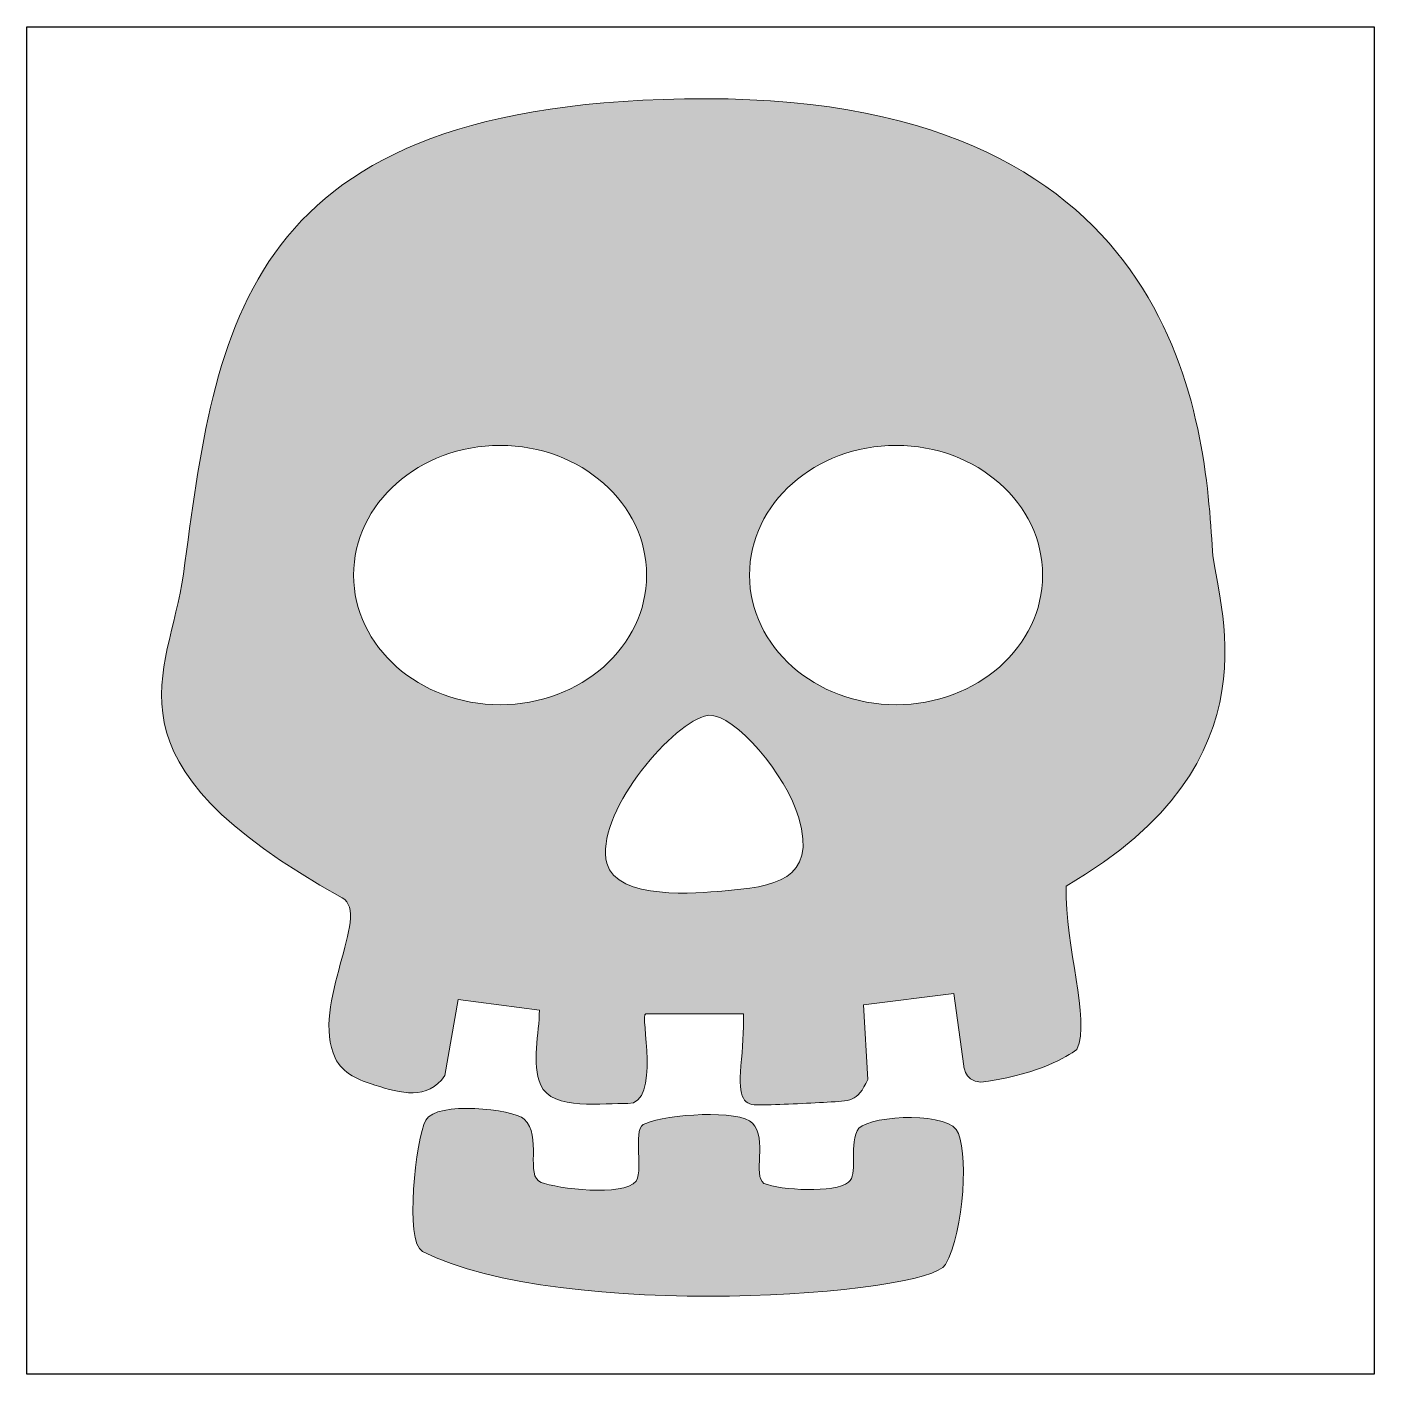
# Model space of a CAD drawing. Header units: inches. Extents: x 0 to 114, y 0 to 114.
import ezdxf

# ---------------------------------------------------------------- set-up
doc = ezdxf.new("R2010")
doc.units = ezdxf.units.IN
doc.header["$MEASUREMENT"] = 0
doc.layers.add('Image Background', color=7, linetype='Continuous')
doc.layers.add('Layer 1', color=7, linetype='Continuous')
picture_1 = doc.add_image_def('image1.png', size_in_pixel=(1350, 1350))

msp = doc.modelspace()

# ---------------------------------------------------------------- hatches: boundary and pattern name
at = {"layer": 'Layer 1', "true_color": 0xe8505d}
h = msp.add_hatch(color=13, dxfattribs=at)
h.dxf.hatch_style = 2
edge = h.paths.add_edge_path()
edge.add_spline(control_points=[(100.59, 69.84), (99.94, 80.19), (98.39, 108.21), (57.62, 108.21), (17.75, 108.21), (16.11, 88.64), (13.27, 67.86), (12.09, 59.19), (5.65, 52.12), (26.76, 40.4), (29.25, 39.02), (24.02, 31.3), (26.15, 26.82), (26.79, 25.49), (28.2, 24.91), (29.53, 24.51), (31.71, 23.85), (33.98, 23.17), (35.45, 25.32), (35.45, 25.32), (36.59, 31.79), (36.59, 31.79), (36.59, 31.79), (43.48, 30.87), (43.48, 30.87), (43.48, 28.95), (42.79, 26.33), (43.59, 24.52), (44.56, 22.31), (49.03, 23.02), (50.98, 22.95), (53.84, 22.87), (51.97, 30.57), (52.5, 30.57), (52.5, 30.57), (60.81, 30.57), (60.81, 30.57), (60.81, 29.09), (60.72, 27.63), (60.58, 26.15), (60.3, 23.28), (60.9, 22.8), (62.12, 22.83), (63.82, 22.86), (66.2, 22.97), (67.9, 23.07), (69.83, 23.19), (70.45, 23.03), (71.34, 25), (71.34, 25), (70.98, 31.34), (70.98, 31.34), (70.98, 31.34), (78.64, 32.29), (78.64, 32.29), (78.64, 32.29), (79.48, 26.12), (79.48, 26.12), (79.48, 26.12), (79.65, 24.39), (81.6, 24.86), (85.96, 25.52), (88.19, 26.91), (89.08, 27.53), (90.29, 30.17), (88.03, 36.16), (88.17, 41.41), (106.58, 51.96), (100.87, 65.56), (100.59, 69.84)], knot_values=[0, 0, 0, 0, 1, 1, 1, 2, 2, 2, 3, 3, 3, 4, 4, 4, 5, 5, 5, 6, 6, 6, 7, 7, 7, 8, 8, 8, 9, 9, 9, 10, 10, 10, 11, 11, 11, 12, 12, 12, 13, 13, 13, 14, 14, 14, 15, 15, 15, 16, 16, 16, 17, 17, 17, 18, 18, 18, 19, 19, 19, 20, 20, 20, 21, 21, 21, 22, 22, 22, 23, 23, 23, 23], degree=3, periodic=1)
edge = h.paths.add_edge_path()
edge.add_spline(control_points=[(40.15, 56.79), (33.28, 56.79), (27.72, 61.72), (27.72, 67.79), (27.72, 73.86), (33.28, 78.79), (40.15, 78.79), (47.01, 78.79), (52.58, 73.86), (52.58, 67.79), (52.58, 61.72), (47.01, 56.79), (40.15, 56.79)], knot_values=[0, 0, 0, 0, 1, 1, 1, 2, 2, 2, 3, 3, 3, 4, 4, 4, 4], degree=3, periodic=1)
edge = h.paths.add_edge_path()
edge.add_spline(control_points=[(58.97, 40.98), (57.06, 40.82), (50.02, 40.15), (49.2, 43.34), (48.17, 47.38), (54.41, 54.91), (57.48, 55.81), (57.48, 55.81), (57.85, 55.9), (57.85, 55.9), (60.1, 56.01), (64.41, 50.83), (65.49, 47.2), (67.07, 41.87), (63.35, 41.33), (58.97, 40.98)], knot_values=[0, 0, 0, 0, 1, 1, 1, 2, 2, 2, 3, 3, 3, 4, 4, 4, 5, 5, 5, 5], degree=3, periodic=1)
edge = h.paths.add_edge_path()
edge.add_spline(control_points=[(73.75, 56.79), (66.88, 56.79), (61.31, 61.72), (61.31, 67.79), (61.31, 73.86), (66.88, 78.79), (73.75, 78.79), (80.61, 78.79), (86.18, 73.86), (86.18, 67.79), (86.18, 61.72), (80.61, 56.79), (73.75, 56.79)], knot_values=[0, 0, 0, 0, 1, 1, 1, 2, 2, 2, 3, 3, 3, 4, 4, 4, 4], degree=3, periodic=1)
h = msp.add_hatch(color=13, dxfattribs=at)
h.dxf.hatch_style = 2
edge = h.paths.add_edge_path()
edge.add_spline(control_points=[(33.55, 10.41), (45.4, 4.43), (76.41, 6.66), (77.93, 9.29), (79.54, 12.08), (79.95, 19.26), (78.84, 20.74), (77.63, 22.36), (70.84, 21.86), (70.43, 20.64), (69.76, 19.09), (70.53, 16.92), (69.72, 16.28), (68.53, 15.34), (63.95, 15.59), (62.53, 16.18), (61.58, 16.82), (62.83, 19.96), (61.56, 21.3), (60.48, 22.45), (54.28, 22.06), (52.5, 21.25), (51.28, 21.09), (52.35, 17.54), (51.69, 16.38), (50.57, 14.99), (45, 15.75), (43.62, 16.26), (42.23, 16.77), (43.75, 20.23), (42.2, 21.62), (41.21, 22.51), (34.76, 23.18), (33.85, 21.55), (32.98, 19.99), (32.04, 11.17), (33.55, 10.41)], knot_values=[0, 0, 0, 0, 1, 1, 1, 2, 2, 2, 3, 3, 3, 4, 4, 4, 5, 5, 5, 6, 6, 6, 7, 7, 7, 8, 8, 8, 9, 9, 9, 10, 10, 10, 11, 11, 11, 12, 12, 12, 12], degree=3, periodic=1)

# ---------------------------------------------------------------- linework, layer by layer
at = {"layer": 'Layer 1', "lineweight": 0}
for points, knots in [([(100.59, 69.84), (99.94, 80.19), (98.39, 108.21), (57.62, 108.21), (17.75, 108.21), (16.11, 88.64), (13.27, 67.86), (12.09, 59.19), (5.65, 52.12), (26.76, 40.4), (29.25, 39.02), (24.02, 31.3), (26.15, 26.82), (26.79, 25.49), (28.2, 24.91), (29.53, 24.51), (31.71, 23.85), (33.98, 23.17), (35.45, 25.32), (35.45, 25.32), (36.59, 31.79), (36.59, 31.79), (36.59, 31.79), (43.48, 30.87), (43.48, 30.87), (43.48, 28.95), (42.79, 26.33), (43.59, 24.52), (44.56, 22.31), (49.03, 23.02), (50.98, 22.95), (53.84, 22.87), (51.97, 30.57), (52.5, 30.57), (52.5, 30.57), (60.81, 30.57), (60.81, 30.57), (60.81, 29.09), (60.72, 27.63), (60.58, 26.15), (60.3, 23.28), (60.9, 22.8), (62.12, 22.83), (63.82, 22.86), (66.2, 22.97), (67.9, 23.07), (69.83, 23.19), (70.45, 23.03), (71.34, 25), (71.34, 25), (70.98, 31.34), (70.98, 31.34), (70.98, 31.34), (78.64, 32.29), (78.64, 32.29), (78.64, 32.29), (79.48, 26.12), (79.48, 26.12), (79.48, 26.12), (79.65, 24.39), (81.6, 24.86), (85.96, 25.52), (88.19, 26.91), (89.08, 27.53), (90.29, 30.17), (88.03, 36.16), (88.17, 41.41), (106.58, 51.96), (100.87, 65.56), (100.59, 69.84)], [0, 0, 0, 0, 1, 1, 1, 2, 2, 2, 3, 3, 3, 4, 4, 4, 5, 5, 5, 6, 6, 6, 7, 7, 7, 8, 8, 8, 9, 9, 9, 10, 10, 10, 11, 11, 11, 12, 12, 12, 13, 13, 13, 14, 14, 14, 15, 15, 15, 16, 16, 16, 17, 17, 17, 18, 18, 18, 19, 19, 19, 20, 20, 20, 21, 21, 21, 22, 22, 22, 23, 23, 23, 23]), ([(40.15, 56.79), (33.28, 56.79), (27.72, 61.72), (27.72, 67.79), (27.72, 73.86), (33.28, 78.79), (40.15, 78.79), (47.01, 78.79), (52.58, 73.86), (52.58, 67.79), (52.58, 61.72), (47.01, 56.79), (40.15, 56.79)], [0, 0, 0, 0, 1, 1, 1, 2, 2, 2, 3, 3, 3, 4, 4, 4, 4]), ([(73.75, 56.79), (66.88, 56.79), (61.31, 61.72), (61.31, 67.79), (61.31, 73.86), (66.88, 78.79), (73.75, 78.79), (80.61, 78.79), (86.18, 73.86), (86.18, 67.79), (86.18, 61.72), (80.61, 56.79), (73.75, 56.79)], [0, 0, 0, 0, 1, 1, 1, 2, 2, 2, 3, 3, 3, 4, 4, 4, 4]), ([(58.97, 40.98), (57.06, 40.82), (50.02, 40.15), (49.2, 43.34), (48.17, 47.38), (54.41, 54.91), (57.48, 55.81), (57.48, 55.81), (57.85, 55.9), (57.85, 55.9), (60.1, 56.01), (64.41, 50.83), (65.49, 47.2), (67.07, 41.87), (63.35, 41.33), (58.97, 40.98)], [0, 0, 0, 0, 1, 1, 1, 2, 2, 2, 3, 3, 3, 4, 4, 4, 5, 5, 5, 5]), ([(33.55, 10.41), (45.4, 4.43), (76.41, 6.66), (77.93, 9.29), (79.54, 12.08), (79.95, 19.26), (78.84, 20.74), (77.63, 22.36), (70.84, 21.86), (70.43, 20.64), (69.76, 19.09), (70.53, 16.92), (69.72, 16.28), (68.53, 15.34), (63.95, 15.59), (62.53, 16.18), (61.58, 16.82), (62.83, 19.96), (61.56, 21.3), (60.48, 22.45), (54.28, 22.06), (52.5, 21.25), (51.28, 21.09), (52.35, 17.54), (51.69, 16.38), (50.57, 14.99), (45, 15.75), (43.62, 16.26), (42.23, 16.77), (43.75, 20.23), (42.2, 21.62), (41.21, 22.51), (34.76, 23.18), (33.85, 21.55), (32.98, 19.99), (32.04, 11.17), (33.55, 10.41)], [0, 0, 0, 0, 1, 1, 1, 2, 2, 2, 3, 3, 3, 4, 4, 4, 5, 5, 5, 6, 6, 6, 7, 7, 7, 8, 8, 8, 9, 9, 9, 10, 10, 10, 11, 11, 11, 12, 12, 12, 12])]:
    msp.add_open_spline(points, degree=3, knots=knots, dxfattribs=at)

# ---------------------------------------------------------------- pictures from other files: only their frames are drawn
at = {"layer": 'Image Background'}
image = msp.add_image(picture_1, insert=(0, 0), size_in_units=(114.3, 114.3), dxfattribs=at)

doc.saveas('drawing.dxf')
